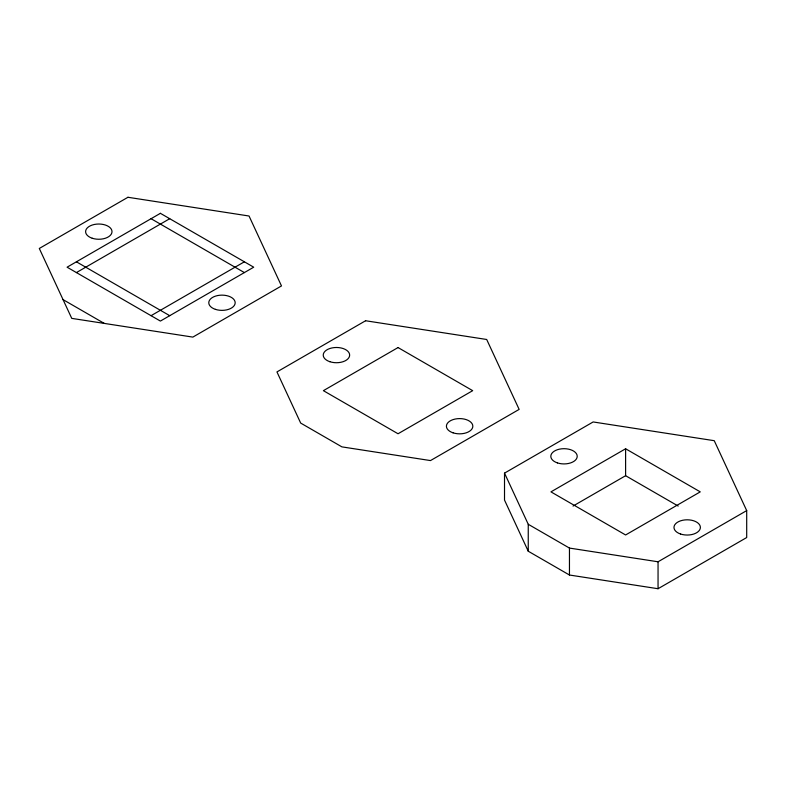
<?xml version="1.0" encoding="UTF-8"?>
<svg xmlns="http://www.w3.org/2000/svg" width="786" height="786" viewBox="0 0 786 786"><rect width="100%" height="100%" fill="white"/><g stroke="black" fill="none" stroke-linecap="round" stroke-linejoin="round"><path stroke-width="1.18" d="M76.409 272.585L169.727 218.704M151.059 315.677L244.377 261.807M504.514 473.133L593.155 421.954L714.248 440.691L746.7 510.605L746.7 537.536L658.049 588.724L569.457 575.018L528.251 551.222L504.514 500.073L504.514 473.133L528.251 524.282L528.251 551.222M625.607 448.767L550.957 491.869L625.607 534.971L700.257 491.869L625.607 448.767L625.607 475.707L573.033 506.056M528.251 524.282L569.457 548.078L658.049 561.784L746.7 510.605M625.607 475.707L678.18 506.056M151.059 218.704L244.377 272.585M76.409 261.807L169.727 315.677M63.037 299.613L104.253 323.4M658.049 561.784L658.049 588.724M569.457 548.078L569.457 575.018M127.951 197.276L39.3 248.464L71.752 318.379L192.845 337.106L281.486 285.927L249.044 216.012L127.951 197.276M160.393 213.32L67.085 267.191L160.393 321.071L253.711 267.191L160.393 213.32M365.598 320.747L276.947 371.925L300.684 423.074L341.9 446.87L430.492 460.576L519.143 409.398L486.691 339.483L365.598 320.747M398.04 347.559L323.39 390.662L398.04 433.764L472.691 390.662L398.04 347.559M92.208 238.237A13.195 7.614 0 0 0 112.005 231.634A13.195 7.614 0 0 0 92.208 225.042A13.195 7.614 0 0 0 92.208 238.237M215.384 309.35A13.195 7.614 0 0 0 235.181 302.748A13.195 7.614 0 0 0 215.384 296.155A13.195 7.614 0 0 0 215.384 309.35M329.855 361.707A13.195 7.614 0 0 0 349.652 355.105A13.195 7.614 0 0 0 329.855 348.503A13.195 7.614 0 0 0 329.855 361.707M453.031 432.821A13.195 7.614 0 0 0 472.828 426.218A13.195 7.614 0 0 0 453.031 419.616A13.195 7.614 0 0 0 453.031 432.821M680.597 534.028A13.195 7.614 0 0 0 700.385 527.426A13.195 7.614 0 0 0 680.597 520.823A13.195 7.614 0 0 0 680.597 534.028M557.421 462.905A13.195 7.614 0 0 0 577.219 456.312A13.195 7.614 0 0 0 557.421 449.71A13.195 7.614 0 0 0 557.421 462.905"/></g></svg>
